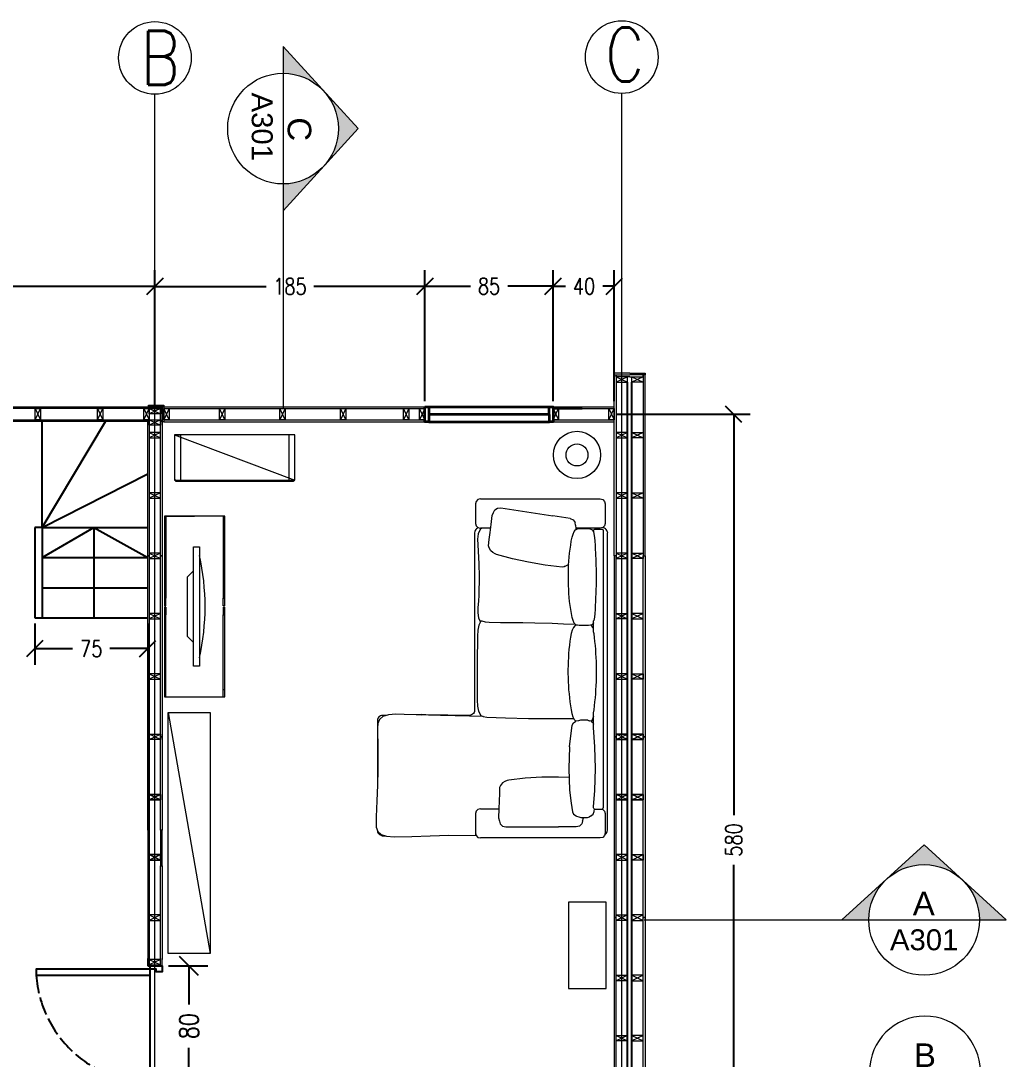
# Model space of a CAD drawing. Header units: millimetres. Extents: x 985 to 3302, y 1117 to 2352.
# Drawn here: x 1448 to 2103, y 1663 to 2352 of the extents above; entities that cross this region are included whole.
import ezdxf

# ---------------------------------------------------------------- set-up
doc = ezdxf.new("R2010")
doc.units = ezdxf.units.MM
doc.linetypes.add('ACAD_ISO02W100', pattern=[15, 12, -3])
for name, color, linetype, lineweight in [('A-ANNO-DIMS', 3, 'Continuous', 18), ('A-ANNO-SYMB', 3, 'Continuous', 18), ('A-DETL-MCUT', 4, 'Continuous', 25), ('A-DOOR-FULL', 4, 'Continuous', 25), ('A-ELEV-MBE1', 7, 'Continuous', 35), ('A-ELEV-MBE2', 4, 'Continuous', 25), ('A-FURN', 8, 'Continuous', 18), ('A-WALL-STUD', 3, 'Continuous', 18)]:
    doc.layers.add(name, color=color, linetype=linetype, lineweight=lineweight)
doc.styles.add('E-ROMANS', font='romans.shx', dxfattribs={"width": 0.8})
doc.styles.get("Standard").update_dxf_attribs({"font": 'Arial.ttf'})
doc.dimstyles.new('QUOTE', dxfattribs={"dimtxt": 0.18, "dimasz": 0.18, "dimexe": 0.18, "dimexo": 0.0625, "dimgap": 0.09, "dimtad": 0, "dimdec": 4, "dimzin": 0, "dimdsep": 46, "dimtxsty": 'E-ROMANS', "dimblk": 'OBLIQUE', "dimblk1": 'OBLIQUE', "dimblk2": 'OBLIQUE', "dimcen": 0.09, "dimadec": 0, "dimazin": 0, "dimtfac": 1, "dimtdec": 4, "dimtofl": 0, "dimtmove": 0, "dimatfit": 3, "dimldrblk": 'OBLIQUE', "dimfxl": 1, "dimtolj": 1, "dimtzin": 0, "dimarcsym": 0})

# ---------------------------------------------------------------- blocks, each defined once
blk = doc.blocks.new('Sezioni')
h = blk.add_hatch(color=256)
h.dxf.hatch_style = 1
h.paths.add_polyline_path([(52520.8, 47455.1), (52264, 47220.9), (52417.6, 47220.9, -0.210523)])
h.paths.add_polyline_path([(52735.1, 47651.7), (52520.8, 47455.1, -0.388338), (52949.4, 47455.1)])
h.paths.add_polyline_path([(52949.4, 47455.1, -0.210523), (53052.6, 47220.9), (53206.2, 47220.9)])
blk.add_lwpolyline([(52264, 47220.9), (53206.2, 47220.9), (52735.1, 47651.7)], close=True)
blk.add_circle((52735.1, 47220.9), 317.5)
blk = doc.blocks.new('_Oblique')
at = {"color": 0, "linetype": 'ByBlock', "lineweight": -2}
blk.add_line((-0.5, -0.5), (0.5, 0.5), dxfattribs=at)
blk = doc.blocks.new('*D142')
at = {"layer": 'A-ANNO-DIMS', "color": 0, "lineweight": -2, "transparency": 16777216}
for p, q in [((1457.52, 1951.93), (1457.52, 1924.5)), ((1532.59, 1951.93), (1532.59, 1924.5)), ((1457.52, 1935.3), (1482.66, 1935.3)), ((1532.59, 1935.3), (1507.45, 1935.3))]:
    blk.add_line(p, q, dxfattribs=at)
at = {"layer": 'A-ANNO-DIMS', "color": 0, "lineweight": -2, "transparency": 16777216, "xscale": 10.8, "yscale": 10.8, "zscale": 10.8, "rotation": 180}
blk.add_blockref('_Oblique', (1457.52, 1935.3), dxfattribs=at)
at = {"layer": 'A-ANNO-DIMS', "color": 0, "lineweight": -2, "transparency": 16777216, "xscale": 10.8, "yscale": 10.8, "zscale": 10.8}
blk.add_blockref('_Oblique', (1532.59, 1935.3), dxfattribs=at)
at = {"layer": 'A-ANNO-DIMS', "color": 0, "transparency": 16777216, "insert": (1495.05, 1935.3), "char_height": 10.8, "attachment_point": 5, "style": 'E-ROMANS'}
blk.add_mtext('\\A1;75', dxfattribs=at)
blk = doc.blocks.new('*D143')
at = {"layer": 'A-ANNO-DIMS', "color": 0, "lineweight": -2, "transparency": 16777216}
for p, q in [((1546.47, 1724.66), (1572.53, 1724.66)), ((1559.93, 1724.66), (1559.93, 1699.08)), ((1559.93, 1644.58), (1559.93, 1670.16)), ((1546.47, 1644.58), (1572.53, 1644.58))]:
    blk.add_line(p, q, dxfattribs=at)
at = {"layer": 'A-ANNO-DIMS', "color": 0, "lineweight": -2, "transparency": 16777216, "xscale": 12.6, "yscale": 12.6, "zscale": 12.6}
for p, rotation in [((1559.93, 1724.66), 90), ((1559.93, 1644.58), 270)]:
    blk.add_blockref('_Oblique', p, dxfattribs=dict(at, rotation=rotation))
at = {"layer": 'A-ANNO-DIMS', "color": 0, "transparency": 16777216, "insert": (1559.93, 1684.62), "char_height": 12.6, "attachment_point": 5, "rotation": 90, "style": 'E-ROMANS'}
blk.add_mtext('\\A1;80', dxfattribs=at)
blk = doc.blocks.new('*D145')
at = {"layer": 'A-ANNO-DIMS', "color": 0, "lineweight": -2, "transparency": 16777216}
for p, q in [((1227.35, 2118.99), (1227.35, 2186.6)), ((1537.34, 2096.66), (1537.34, 2186.6)), ((1227.35, 2175.8), (1365.84, 2175.8)), ((1537.34, 2175.8), (1398.85, 2175.8))]:
    blk.add_line(p, q, dxfattribs=at)
at = {"layer": 'A-ANNO-DIMS', "color": 0, "lineweight": -2, "transparency": 16777216, "xscale": 10.8, "yscale": 10.8, "zscale": 10.8, "rotation": 180}
blk.add_blockref('_Oblique', (1227.35, 2175.8), dxfattribs=at)
at = {"layer": 'A-ANNO-DIMS', "color": 0, "lineweight": -2, "transparency": 16777216, "xscale": 10.8, "yscale": 10.8, "zscale": 10.8}
blk.add_blockref('_Oblique', (1537.34, 2175.8), dxfattribs=at)
at = {"layer": 'A-ANNO-DIMS', "color": 0, "transparency": 16777216, "insert": (1382.35, 2175.8), "char_height": 10.8, "attachment_point": 5, "style": 'E-ROMANS'}
blk.add_mtext('\\A1;310', dxfattribs=at)
blk = doc.blocks.new('*D147')
at = {"layer": 'A-ANNO-DIMS', "color": 0, "lineweight": -2, "transparency": 16777216}
for p, q in [((1537.34, 2096.66), (1537.34, 2186.6)), ((1716.67, 2099.57), (1716.67, 2186.6)), ((1537.34, 2175.8), (1611.12, 2175.8)), ((1716.67, 2175.8), (1642.9, 2175.8))]:
    blk.add_line(p, q, dxfattribs=at)
at = {"layer": 'A-ANNO-DIMS', "color": 0, "lineweight": -2, "transparency": 16777216, "xscale": 10.8, "yscale": 10.8, "zscale": 10.8, "rotation": 180}
blk.add_blockref('_Oblique', (1537.34, 2175.8), dxfattribs=at)
at = {"layer": 'A-ANNO-DIMS', "color": 0, "lineweight": -2, "transparency": 16777216, "xscale": 10.8, "yscale": 10.8, "zscale": 10.8}
blk.add_blockref('_Oblique', (1716.67, 2175.8), dxfattribs=at)
at = {"layer": 'A-ANNO-DIMS', "color": 0, "transparency": 16777216, "insert": (1627.01, 2175.8), "char_height": 10.8, "attachment_point": 5, "style": 'E-ROMANS'}
blk.add_mtext('\\A1;185', dxfattribs=at)
blk = doc.blocks.new('*D148')
at = {"layer": 'A-ANNO-DIMS', "color": 0, "lineweight": -2, "transparency": 16777216}
for p, q in [((1716.67, 2099.57), (1716.67, 2186.69)), ((1801.75, 2099.57), (1801.75, 2186.69)), ((1716.67, 2175.89), (1746.82, 2175.89)), ((1801.75, 2175.89), (1771.6, 2175.89))]:
    blk.add_line(p, q, dxfattribs=at)
at = {"layer": 'A-ANNO-DIMS', "color": 0, "lineweight": -2, "transparency": 16777216, "xscale": 10.8, "yscale": 10.8, "zscale": 10.8, "rotation": 180}
blk.add_blockref('_Oblique', (1716.67, 2175.89), dxfattribs=at)
at = {"layer": 'A-ANNO-DIMS', "color": 0, "lineweight": -2, "transparency": 16777216, "xscale": 10.8, "yscale": 10.8, "zscale": 10.8}
blk.add_blockref('_Oblique', (1801.75, 2175.89), dxfattribs=at)
at = {"layer": 'A-ANNO-DIMS', "color": 0, "transparency": 16777216, "insert": (1759.21, 2175.89), "char_height": 10.8, "attachment_point": 5, "style": 'E-ROMANS'}
blk.add_mtext('\\A1;85', dxfattribs=at)
blk = doc.blocks.new('*D149')
at = {"layer": 'A-ANNO-DIMS', "color": 0, "lineweight": -2, "transparency": 16777216}
for p, q in [((1801.75, 2099.57), (1801.75, 2186.69)), ((1842.39, 2099.57), (1842.39, 2186.69)), ((1801.75, 2175.89), (1809.91, 2175.89)), ((1842.39, 2175.89), (1834.7, 2175.89))]:
    blk.add_line(p, q, dxfattribs=at)
at = {"layer": 'A-ANNO-DIMS', "color": 0, "lineweight": -2, "transparency": 16777216, "xscale": 10.8, "yscale": 10.8, "zscale": 10.8, "rotation": 180}
blk.add_blockref('_Oblique', (1801.75, 2175.89), dxfattribs=at)
at = {"layer": 'A-ANNO-DIMS', "color": 0, "lineweight": -2, "transparency": 16777216, "xscale": 10.8, "yscale": 10.8, "zscale": 10.8}
blk.add_blockref('_Oblique', (1842.39, 2175.89), dxfattribs=at)
at = {"layer": 'A-ANNO-DIMS', "color": 0, "transparency": 16777216, "insert": (1822.31, 2175.89), "char_height": 10.8, "attachment_point": 5, "style": 'E-ROMANS'}
blk.add_mtext('\\A1;40', dxfattribs=at)
blk = doc.blocks.new('*D170')
at = {"layer": 'A-ANNO-DIMS', "color": 0, "lineweight": -2, "transparency": 16777216}
for p, q in [((1844.34, 2090.96), (1932.52, 2090.96)), ((1921.72, 2090.96), (1921.72, 1824.78)), ((1921.72, 1525.58), (1921.72, 1791.76)), ((1843.3, 1525.58), (1932.52, 1525.58))]:
    blk.add_line(p, q, dxfattribs=at)
at = {"layer": 'A-ANNO-DIMS', "color": 0, "lineweight": -2, "transparency": 16777216, "xscale": 10.8, "yscale": 10.8, "zscale": 10.8}
for p, rotation in [((1921.72, 2090.96), 90), ((1921.72, 1525.58), 270)]:
    blk.add_blockref('_Oblique', p, dxfattribs=dict(at, rotation=rotation))
at = {"layer": 'A-ANNO-DIMS', "color": 0, "transparency": 16777216, "insert": (1921.72, 1808.27), "char_height": 10.8, "attachment_point": 5, "rotation": 90, "style": 'E-ROMANS'}
blk.add_mtext('\\A1;580', dxfattribs=at)

msp = doc.modelspace()

# ---------------------------------------------------------------- linework, layer by layer
at = {"layer": 'A-ANNO-SYMB'}
for p, q in [((1537.34562, 1168.85534), (1537.34562, 2303.39584)), ((1847.34577, 1169.41367), (1847.34577, 2303.95416)), ((1622.41532, 2245.15753), (1622.41532, 2094.71614)), ((1862.21639, 1755.19931), (2012.65778, 1755.19931))]:
    msp.add_line(p, q, dxfattribs=at)
at = {"layer": 'A-ANNO-SYMB', "color": 7}
for p, q in [((1543.20128, 2095.81825), (1719.17131, 2095.81825)), ((1543.20128, 2094.7162), (1716.66894, 2094.71607)), ((1799.24838, 2095.81825), (1842.39099, 2095.81825)), ((1801.75084, 2094.71601), (1842.39098, 2094.71598)), ((1543.20128, 2087.20992), (1716.66924, 2087.20992)), ((1543.20128, 2085.80856), (1719.17171, 2085.80856)), ((1799.24878, 2085.80856), (1842.39098, 2085.80856)), ((1801.7512, 2087.20992), (1842.39098, 2087.20992)), ((1532.59018, 1924.85151), (1532.59018, 1724.65785)), ((1533.59325, 1814.74638), (1533.59178, 1728.96379)), ((1541.10051, 1814.74638), (1541.09935, 1791.02408)), ((1542.10032, 1814.74642), (1541.10051, 1814.74638)), ((1542.10001, 1791.02408), (1542.10032, 1814.74642)), ((1542.0998, 1724.65963), (1542.09959, 1729.66451))]:
    msp.add_line(p, q, dxfattribs=at)
for points in [[(1852.60249, 2118.1456), (1842.39039, 2118.14541), (1842.39041, 2117.04435), (1852.60251, 2117.04453)], [(1852.6031, 2115.839), (1843.59209, 2115.8393), (1843.59216, 2117.04027), (1852.6031, 2117.04027)], [(1852.60194, 2115.839), (1861.61295, 2115.83953), (1861.61284, 2117.0405), (1852.60191, 2117.04027)], [(1852.60249, 2118.1456), (1862.81459, 2118.14567), (1862.8146, 2117.04461), (1852.6025, 2117.04453)], [(1532.59056, 1814.74602), (1532.59018, 1876.80664), (1533.59136, 1876.80664), (1533.59163, 1814.74606)], [(1541.09935, 1814.74638), (1541.09935, 1876.80667), (1542.10032, 1876.80667), (1542.10032, 1814.74642)], [(1541.09904, 1728.96379), (1541.09904, 1791.02408), (1542.10001, 1791.02408), (1542.10001, 1728.96383)]]:
    msp.add_lwpolyline(points, dxfattribs=at)
for points in [[(1842.39091, 1996.92151), (1842.391, 2117.04027), (1843.59216, 2117.04027), (1843.59207, 1996.92151)], [(1862.81714, 1996.92177), (1862.81401, 2117.04053), (1861.61284, 2117.0405), (1861.61598, 1996.92174)], [(1543.20128, 2096.91931), (1543.20128, 2095.81825), (1533.1916, 2095.81825), (1533.1916, 2096.91931)], [(1542.10022, 2095.81825), (1542.10022, 2094.71718), (1437.19999, 2094.71718), (1437.19999, 2095.81825)], [(1542.09875, 2094.7162), (1542.09875, 1996.92277), (1541.09778, 1996.92277), (1541.09778, 2094.7162)], [(1543.20128, 2085.80856), (1542.10022, 2085.80856), (1542.10022, 2095.81825), (1543.20128, 2095.81825)], [(1437.19999, 2087.20992), (1533.59199, 2087.20992), (1533.59199, 2086.20895), (1437.19999, 2086.20895)], [(1533.59199, 2086.20895), (1533.59199, 1996.92286), (1532.59102, 1996.92286), (1532.59102, 2086.20895)], [(1533.59199, 1996.92286), (1533.59115, 1876.80664), (1532.59018, 1876.80664), (1532.59102, 1996.92286)], [(1542.09938, 1996.9228), (1542.09938, 1876.8066), (1541.09841, 1876.8066), (1541.09841, 1996.9228)], [(1843.59181, 1876.80667), (1843.59207, 1996.92286), (1842.39091, 1996.92286), (1842.39065, 1876.80667)], [(1861.6193, 1876.8069), (1861.61598, 1996.92309), (1862.81714, 1996.92312), (1862.82046, 1876.80693)], [(1843.59181, 1756.69047), (1843.59207, 1876.80667), (1842.39091, 1876.80667), (1842.39065, 1756.69047)], [(1861.62234, 1756.6907), (1861.61903, 1876.8069), (1862.82019, 1876.80693), (1862.82351, 1756.69073)], [(1843.59187, 1636.57428), (1843.59181, 1756.69047), (1842.39065, 1756.69047), (1842.39071, 1636.57428)], [(1861.62533, 1636.57451), (1861.62234, 1756.6907), (1862.82351, 1756.69073), (1862.82649, 1636.57454)]]:
    msp.add_lwpolyline(points, close=True, dxfattribs=at)
at = {"layer": 'A-ANNO-SYMB'}
for centre in [(1537.34562, 2327.51006), (1847.34577, 2328.06839)]:
    msp.add_circle(centre, 24.11422, dxfattribs=at)
at = {"layer": 'A-DETL-MCUT'}
for p, q in [((1851.09978, 1371.11787), (1851.0994, 2112.23556)), ((1854.12416, 1371.11791), (1854.10573, 2112.2356)), ((1801.75084, 2094.71601), (1821.03431, 2094.716)), ((1532.5941, 1729.66412), (1532.5941, 1724.65963)), ((1532.5941, 1724.65963), (1534.09205, 1724.65963)), ((1533.59178, 1725.36031), (1533.59178, 1724.65963))]:
    msp.add_line(p, q, dxfattribs=at)
at = {"layer": 'A-DOOR-FULL'}
msp.add_line((1534.09205, 1646.80655), (1534.09205, 1718.43138), dxfattribs=at)
for points in [[(1534.09205, 1722.43526), (1534.09205, 1724.65963), (1542.0998, 1724.65963), (1542.0998, 1720.65576), (1538.09593, 1720.65576), (1538.09593, 1722.43526), (1534.09205, 1722.43526)], [(1458.46334, 1718.43138), (1534.09205, 1718.43138), (1534.09205, 1722.43526), (1458.46334, 1722.43526), (1458.46334, 1718.43138)]]:
    msp.add_lwpolyline(points, dxfattribs=at)
at = {"layer": 'A-DOOR-FULL', "linetype": 'ACAD_ISO02W100'}
msp.add_arc((1535.83866, 1724.39141), 77.60452, 184.40465497, 268.7103601, dxfattribs=at)
at = {"layer": 'A-ELEV-MBE1', "color": 0}
for p, q in [((1719.17131, 2095.81825), (1799.24838, 2095.81825)), ((1719.17171, 2085.80856), (1799.24878, 2085.80856))]:
    msp.add_line(p, q, dxfattribs=at)
at = {"layer": 'A-ELEV-MBE1', "color": 0, "linetype": 'Continuous'}
msp.add_line((1719.17151, 2090.98556), (1799.24857, 2090.98549), dxfattribs=at)
at = {"layer": 'A-ELEV-MBE1', "color": 0}
for points in [[(1716.66889, 2095.81825), (1719.17131, 2095.81825), (1719.17171, 2085.80856), (1716.66929, 2085.80856)], [(1799.24838, 2095.81825), (1801.7508, 2095.81825), (1801.7512, 2085.80856), (1799.24878, 2085.80856)]]:
    msp.add_lwpolyline(points, close=True, dxfattribs=at)
at = {"layer": 'A-ELEV-MBE2'}
for p, q in [((1457.51825, 2015.74127), (1457.51825, 1955.68318)), ((1462.52309, 2015.74127), (1462.52309, 1955.68318)), ((1462.52309, 1995.72191), (1496.76936, 2015.74127)), ((1496.76936, 2015.75552), (1496.76936, 1955.80612)), ((1496.76936, 2015.74127), (1532.59087, 1995.72191)), ((1457.51825, 1955.68318), (1462.52309, 1955.68318))]:
    msp.add_line(p, q, dxfattribs=at)
for points in [[(1462.52309, 2015.74127), (1504.49913, 2086.20905)], [(1462.52309, 2015.74127), (1462.52309, 2086.20898)], [(1462.52309, 2015.74127), (1532.59087, 2051.29028)], [(1462.52309, 2015.74127), (1457.51825, 2015.74127)], [(1462.52309, 2015.74127), (1532.59087, 2015.74127)], [(1462.52309, 1995.72191), (1532.59087, 1995.72191)], [(1462.52309, 1975.70254), (1532.59087, 1975.70254)], [(1462.52309, 1955.68318), (1532.59087, 1955.68318)]]:
    msp.add_lwpolyline(points, dxfattribs=at)
at = {"layer": 'A-FURN'}
for p, q in [((1630.33834, 2077.17199), (1550.33834, 2077.17199)), ((1550.33834, 2077.17199), (1550.33834, 2047.17199)), ((1550.33834, 2077.17199), (1630.33834, 2047.17199)), ((1630.33834, 2047.17199), (1630.33834, 2077.17199)), ((1550.33834, 2047.17199), (1630.33834, 2047.17199)), ((1751.86095, 2034.23531), (1750.68653, 2033.06089)), ((1753.46524, 2034.66518), (1751.86095, 2034.23531)), ((1753.46524, 2034.66518), (1833.11349, 2034.66517)), ((1833.11349, 2034.66517), (1834.71778, 2034.2353)), ((1834.71778, 2034.2353), (1835.89221, 2033.06088)), ((1750.25667, 2031.45662), (1750.25666, 2018.4411)), ((1750.68653, 2033.06089), (1750.25667, 2031.45662)), ((1762.24069, 2025.71576), (1763.02921, 2027.45807)), ((1763.02921, 2027.45807), (1764.79376, 2028.67542)), ((1764.79376, 2028.67542), (1766.9916, 2028.88208)), ((1766.9916, 2028.88208), (1778.52338, 2027.05348)), ((1835.89221, 2033.06088), (1836.32208, 2031.45659)), ((1836.32208, 2031.45659), (1836.32206, 2018.44108)), ((1583.69467, 2023.27876), (1543.69467, 2023.27876)), ((1543.69467, 2023.27876), (1543.69467, 1963.77876)), ((1543.69467, 2023.27876), (1543.69467, 1963.77876)), ((1543.69467, 2023.27876), (1563.69467, 2023.27876)), ((1543.69467, 2023.27876), (1544.69467, 2023.27876)), ((1544.69467, 2023.27876), (1544.69467, 2018.27876)), ((1582.69467, 2023.27876), (1582.69467, 2018.27876)), ((1583.69467, 1963.77876), (1583.69467, 2023.27876)), ((1760.6164, 2017.67691), (1761.33059, 2023.62402)), ((1761.33059, 2023.62402), (1762.24069, 2025.71576)), ((1778.52338, 2027.05348), (1790.05853, 2025.24749)), ((1790.05853, 2025.24749), (1801.59704, 2023.46411)), ((1813.13891, 2021.70336), (1801.59704, 2023.46411)), ((1813.13891, 2021.70336), (1815.16902, 2020.84128)), ((1815.16902, 2020.84128), (1816.47794, 2019.15185)), ((1544.69467, 2018.27876), (1543.69467, 2018.27876)), ((1544.69467, 2018.27876), (1544.69467, 1968.77876)), ((1582.69467, 2018.27876), (1583.69467, 2018.27876)), ((1582.69467, 2018.27876), (1582.69467, 1968.77876)), ((1750.25666, 2018.4411), (1750.68653, 2016.83681)), ((1750.68653, 2016.83681), (1751.86095, 2015.66239)), ((1750.68653, 2016.8368), (1750.68653, 2016.83681)), ((1751.86095, 2015.66239), (1753.46524, 2015.23252)), ((1751.86095, 2015.66238), (1751.86095, 2015.66239)), ((1760.30995, 2015.23252), (1753.46524, 2015.23252)), ((1753.46524, 2015.23251), (1753.46524, 2015.23252)), ((1759.94947, 2012.35723), (1760.6164, 2017.67691)), ((1816.68791, 2017.28441), (1816.47794, 2019.15185)), ((1816.67983, 2014.08502), (1816.68268, 2014.10354)), ((1816.68664, 2014.06006), (1816.67983, 2014.08502)), ((1816.68791, 2017.28441), (1816.9101, 2015.04828)), ((1816.9101, 2015.04828), (1816.73656, 2014.13102)), ((1833.11349, 2015.23251), (1816.89362, 2015.23251)), ((1828.77769, 2014.2049), (1828.66611, 2013.78853)), ((1828.66611, 2012.78054), (1828.66611, 2013.78853)), ((1828.77769, 2014.2049), (1829.0825, 2014.50971)), ((1829.0825, 2014.50971), (1829.49887, 2014.62128)), ((1829.49887, 2014.62128), (1834.21749, 2014.62128)), ((1834.71778, 2015.66237), (1833.11349, 2015.23251)), ((1833.11349, 2015.23251), (1833.11349, 2015.2325)), ((1834.21749, 2014.62128), (1834.63388, 2014.50971)), ((1834.63388, 2014.50971), (1834.93869, 2014.2049)), ((1835.89221, 2016.83679), (1834.71778, 2015.66237)), ((1834.93869, 2014.2049), (1835.05025, 2013.78853)), ((1835.05025, 2013.78853), (1835.05025, 1829.59804)), ((1836.32206, 2018.44108), (1835.89221, 2016.83679)), ((1837.4464, 2013.69438), (1837.05649, 2014.30743)), ((1837.70276, 2012.9774), (1837.4464, 2013.69438)), ((1758.75734, 2003.60024), (1759.32978, 2007.66503)), ((1759.32978, 2007.66503), (1759.94947, 2012.35723)), ((1837.70373, 2012.97467), (1837.79369, 2012.19102)), ((1837.79374, 1814.73233), (1837.79377, 2012.1903)), ((1759.2051, 2002.21201), (1758.75734, 2003.60024)), ((1760.34093, 2000.28654), (1759.2051, 2002.21201)), ((1761.68641, 1999.24243), (1760.34093, 2000.28654)), ((1763.17693, 1998.26889), (1761.68641, 1999.24243)), ((1764.25986, 1997.82159), (1763.17693, 1998.26889)), ((1774.7615, 1994.99405), (1764.25986, 1997.82159)), ((1785.5223, 1992.66468), (1774.7615, 1994.99405)), ((1796.54227, 1990.83345), (1785.5223, 1992.66468)), ((1807.82143, 1989.50037), (1796.54227, 1990.83345)), ((1809.01656, 1989.56061), (1807.82143, 1989.50037)), ((1809.86191, 1989.9661), (1809.01656, 1989.56061)), ((1809.86191, 1989.9661), (1811.87433, 1991.1469)), ((1811.87433, 1991.1469), (1812.14636, 1991.65623)), ((1544.69467, 1968.77876), (1543.69467, 1968.77876)), ((1544.69467, 1963.77876), (1544.69467, 1968.77876)), ((1582.69467, 1963.77876), (1582.69467, 1968.77876)), ((1582.69467, 1968.77876), (1583.69467, 1968.77876)), ((1543.69467, 1963.77876), (1544.69467, 1963.77876)), ((1543.69467, 1962.77876), (1543.69467, 1903.27876)), ((1544.69467, 1962.77876), (1543.69467, 1962.77876)), ((1544.69467, 1962.77876), (1544.69467, 1957.77876)), ((1583.69467, 1963.77876), (1582.69467, 1963.77876)), ((1582.69467, 1962.77876), (1582.69467, 1957.77876)), ((1582.69467, 1962.77876), (1583.69467, 1962.77876)), ((1583.69467, 1903.27876), (1583.69467, 1962.77876)), ((1544.69467, 1957.77876), (1543.69467, 1957.77876)), ((1544.69467, 1908.27876), (1544.69467, 1957.77876)), ((1582.69467, 1908.27876), (1582.69467, 1957.77876)), ((1582.69467, 1957.77876), (1583.69467, 1957.77876)), ((1828.66611, 1946.43938), (1828.66611, 1953.69816)), ((1544.69467, 1908.27876), (1543.69467, 1908.27876)), ((1543.69467, 1903.27876), (1583.69467, 1903.27876)), ((1544.69467, 1903.27876), (1544.69467, 1908.27876)), ((1582.69467, 1903.27876), (1582.69467, 1908.27876)), ((1582.69467, 1908.27876), (1583.69467, 1908.27876)), ((1546.06061, 1732.91589), (1546.06061, 1892.91589)), ((1546.06061, 1892.91589), (1574.06061, 1892.91589)), ((1546.06061, 1892.91589), (1574.06061, 1732.91589)), ((1574.06061, 1892.91589), (1574.06061, 1732.91589)), ((1827.92741, 1888.30302), (1828.58537, 1889.97196)), ((1828.66611, 1890.29089), (1828.58599, 1889.97353)), ((1828.66611, 1883.01638), (1828.66611, 1892.62621)), ((1812.70556, 1870.11125), (1814.50346, 1884.46288)), ((1814.50346, 1884.46288), (1815.31354, 1886.05003)), ((1815.31354, 1886.05003), (1816.8773, 1887.18166)), ((1816.62817, 1887.30022), (1816.8773, 1887.18166)), ((1824.71016, 1887.84604), (1825.80792, 1887.47443)), ((1825.80792, 1887.47443), (1825.90682, 1887.45062)), ((1826.94391, 1887.17344), (1828.28128, 1886.05003)), ((1827.92673, 1888.30216), (1827.9091, 1888.27963)), ((1828.28128, 1886.05003), (1828.66611, 1885.1699)), ((1812.70556, 1870.11125), (1812.09661, 1855.76463)), ((1812.09661, 1855.76463), (1812.67661, 1841.42301)), ((1772.45447, 1848.05925), (1771.31565, 1847.7838)), ((1783.266, 1849.23836), (1772.45447, 1848.05925)), ((1794.25701, 1849.88539), (1783.266, 1849.23836)), ((1805.42751, 1850.00033), (1794.25701, 1849.88539)), ((1812.34, 1849.74629), (1805.42751, 1850.00033)), ((1766.12884, 1843.19544), (1766.06944, 1839.09098)), ((1766.78474, 1844.49831), (1766.12884, 1843.19544)), ((1768.20313, 1846.22623), (1766.78474, 1844.49831)), ((1769.69315, 1847.05102), (1768.20313, 1846.22623)), ((1771.31565, 1847.7838), (1769.69315, 1847.05102)), ((1812.67661, 1841.42301), (1813.74173, 1832.79069)), ((1765.96025, 1834.35928), (1765.80127, 1829.00032)), ((1766.06944, 1839.09098), (1765.96025, 1834.35928)), ((1750.68653, 1827.42027), (1750.25667, 1825.81599)), ((1751.86095, 1828.59469), (1750.68653, 1827.42027)), ((1753.46524, 1829.02456), (1751.86095, 1828.59469)), ((1753.46524, 1829.02456), (1765.80127, 1829.02456)), ((1765.80127, 1829.00032), (1765.59249, 1823.01413)), ((1828.66611, 1829.59804), (1828.66611, 1830.38149)), ((1828.77769, 1829.18166), (1828.66611, 1829.59804)), ((1828.77769, 1829.18166), (1829.0825, 1828.87685)), ((1829.02744, 1827.0864), (1829.22234, 1828.83938)), ((1829.0825, 1828.87685), (1829.49887, 1828.76528)), ((1829.49887, 1828.76528), (1834.21749, 1828.76528)), ((1834.08113, 1828.76528), (1834.71778, 1828.59469)), ((1834.21749, 1828.76528), (1834.63388, 1828.87685)), ((1834.63388, 1828.87685), (1834.93869, 1829.18166)), ((1834.71778, 1828.59469), (1835.89221, 1827.42027)), ((1834.93869, 1829.18166), (1835.05025, 1829.59804)), ((1835.89221, 1827.42027), (1836.32208, 1825.81597)), ((1750.25667, 1825.81599), (1750.25666, 1812.80048)), ((1765.59249, 1823.01413), (1766.17013, 1820.80732)), ((1766.12476, 1820.93032), (1766.15958, 1820.80732)), ((1766.17013, 1820.80732), (1766.68136, 1818.96449)), ((1816.98509, 1824.28213), (1817.33977, 1824.09482)), ((1817.33977, 1824.09482), (1818.7402, 1823.59322)), ((1818.7402, 1823.59322), (1820.05914, 1823.15848)), ((1820.05914, 1823.15848), (1824.56312, 1823.15848)), ((1821.26628, 1820.76623), (1820.77167, 1818.95329)), ((1821.26628, 1820.76623), (1821.82968, 1822.94159)), ((1821.82968, 1822.94159), (1821.8226, 1823.15848)), ((1824.56312, 1823.15848), (1825.84076, 1823.59322)), ((1826.66565, 1824.09482), (1825.84076, 1823.59322)), ((1826.66565, 1824.09482), (1828.33259, 1825.50152)), ((1828.33259, 1825.50152), (1829.02744, 1827.0864)), ((1836.32208, 1825.81597), (1836.32206, 1812.80046)), ((1766.68136, 1818.96449), (1768.23773, 1817.49029)), ((1768.23773, 1817.49029), (1770.37766, 1816.94812)), ((1770.37766, 1816.94812), (1782.05348, 1816.98178)), ((1782.05348, 1816.98178), (1793.72914, 1816.99258)), ((1793.72914, 1816.99258), (1805.40464, 1816.9805)), ((1817.08001, 1816.94555), (1805.40464, 1816.9805)), ((1819.21853, 1817.48522), (1817.08001, 1816.94555)), ((1819.21853, 1817.48522), (1820.77167, 1818.95329)), ((1837.44637, 1813.22825), (1837.70271, 1813.94522)), ((1837.70369, 1813.94796), (1837.79366, 1814.73163)), ((1750.25666, 1812.80048), (1750.68653, 1811.1962)), ((1750.39892, 1811.93008), (1750.37562, 1812.35652)), ((1750.48967, 1811.93087), (1750.39892, 1811.93008)), ((1750.43685, 1811.72278), (1750.39892, 1811.93008)), ((1750.54517, 1811.72374), (1750.43685, 1811.72278)), ((1750.46937, 1811.72278), (1750.43685, 1811.72278)), ((1750.46937, 1811.72278), (1750.48981, 1811.72278)), ((1750.49816, 1811.72278), (1750.48981, 1811.72278)), ((1750.68653, 1811.1962), (1751.86095, 1810.02178)), ((1750.68653, 1811.19619), (1750.68653, 1811.1962)), ((1751.86095, 1810.02178), (1753.46524, 1809.59191)), ((1751.86095, 1810.02176), (1751.86095, 1810.02178)), ((1833.11349, 1809.5919), (1753.46524, 1809.59191)), ((1753.46524, 1809.5919), (1753.46524, 1809.59191)), ((1834.71778, 1810.02175), (1833.11349, 1809.5919)), ((1833.11349, 1809.5919), (1833.11349, 1809.59188)), ((1835.89221, 1811.19617), (1834.71778, 1810.02175)), ((1836.32206, 1812.80046), (1835.89221, 1811.19617)), ((1837.05645, 1812.61521), (1837.44308, 1813.22307)), ((1811.96947, 1766.97434), (1811.96947, 1709.56976)), ((1836.96947, 1766.97434), (1811.96947, 1766.97434)), ((1836.96947, 1709.56976), (1836.96947, 1766.97434)), ((1574.06061, 1732.91589), (1546.06061, 1732.91589)), ((1811.96947, 1709.56976), (1836.96947, 1709.56976))]:
    msp.add_line(p, q, dxfattribs=at)
for points in [[(1550.33834, 2077.17199), (1554.33834, 2077.17199), (1554.33834, 2047.17199)], [(1630.33834, 2077.17199), (1626.33834, 2077.17199), (1626.33834, 2047.17199), (1630.33834, 2047.17199)], [(1630.33834, 2047.17199), (1629.33834, 2047.17199), (1629.33834, 2046.17199), (1551.33834, 2046.17199), (1551.33834, 2047.17199), (1550.33834, 2047.17199)], [(1752.34672, 2015.53223), (1751.52094, 2015.2739), (1750.88368, 2014.86853), (1750.35201, 2014.33687), (1749.95193, 2013.69702), (1749.68823, 2012.97745), (1749.5975, 2012.19104), (1749.59748, 1894.37162), (1749.50675, 1893.58523), (1749.24834, 1892.86307), (1748.84297, 1892.2258), (1748.3113, 1891.69413), (1747.67403, 1891.28875), (1746.95187, 1891.03036), (1746.16548, 1890.93962), (1702.85893, 1891.6861)], [(1754.38255, 2015.23252), (1753.22068, 2014.34062), (1752.0676, 2011.60306), (1751.65426, 2008.0988), (1751.76042, 2004.12555), (1752.0669, 1999.91936), (1752.30713, 1995.72981), (1752.4811, 1991.55692), (1752.63026, 1983.25581), (1752.60492, 1979.11208), (1752.51265, 1974.98458), (1752.3534, 1970.87325), (1752.13363, 1966.86905), (1751.86891, 1962.69924), (1751.75091, 1959.02725), (1752.14054, 1955.75944), (1753.31448, 1953.25059), (1753.54771, 1953.09482)], [(1817.17394, 1950.92208), (1815.76662, 1952.21782), (1814.99385, 1953.88997), (1814.35441, 1956.08343), (1813.8607, 1958.55309), (1813.43107, 1961.26358), (1813.06829, 1963.93733), (1812.74216, 1966.59957), (1812.4735, 1969.28508), (1812.25509, 1971.95163), (1812.10085, 1974.63314), (1811.97992, 1977.30729), (1811.88979, 1979.98152), (1811.86544, 1982.65685), (1811.8898, 1985.33338), (1811.96285, 1988.01002), (1812.08462, 1990.68675), (1812.25509, 1993.36357), (1812.47427, 1996.04049), (1812.74216, 1998.7175), (1813.05874, 2001.3946), (1813.44991, 2004.04468), (1813.83804, 2006.74909), (1814.35441, 2009.23618), (1814.99387, 2011.40765), (1815.76621, 2013.07491), (1816.68268, 2014.10354), (1818.03413, 2014.914), (1819.03817, 2015.08293), (1820.07423, 2015.06021), (1825.35226, 2015.08293), (1826.84588, 2014.6456), (1827.61411, 2014.22444), (1828.5743, 2013.13641), (1828.66611, 2012.78054)], [(1837.05649, 2014.30743), (1836.51995, 2014.86849), (1835.8856, 2015.29114), (1835.16051, 2015.53228), (1834.47939, 2015.59849)], [(1828.66611, 2012.78054), (1829.1312, 2009.1211), (1829.39841, 2006.62309), (1829.59137, 2003.95918), (1829.75991, 2001.29537), (1829.90465, 1998.63164), (1830.12492, 1993.30446), (1830.20131, 1990.64096), (1830.25425, 1987.9775), (1830.2891, 1985.3141), (1830.30072, 1982.65071), (1830.2891, 1979.98732), (1830.25425, 1977.32394), (1830.19617, 1974.66058), (1830.11485, 1971.99721), (1830.0103, 1969.33386), (1829.88251, 1966.67053), (1829.7458, 1964.00689), (1829.59156, 1961.34296), (1829.39861, 1958.67925), (1829.1314, 1956.18154), (1828.7548, 1954.01542), (1828.66611, 1953.69816)], [(1562.93258, 1939.43751), (1558.97258, 1943.39751), (1558.97258, 1982.99751), (1562.93258, 1986.95751)], [(1754.06824, 1953.76688), (1753.74916, 1953.4856), (1752.44139, 1950.94867), (1751.7681, 1947.53499), (1751.49239, 1943.50196), (1751.46874, 1939.16671), (1751.42733, 1930.55238), (1751.37996, 1917.77137), (1751.35027, 1905.15894), (1751.3443, 1900.99226), (1751.59405, 1897.13443), (1752.28609, 1893.68458), (1753.70717, 1891.00776), (1755.3234, 1890.26867), (1757.84965, 1889.89693), (1770.19553, 1889.28357), (1785.48487, 1888.8593), (1800.7983, 1888.8593), (1812.30129, 1888.99691), (1815.38313, 1888.90213)], [(1754.06824, 1953.76688), (1754.34891, 1953.72387), (1756.62428, 1953.00225), (1759.28212, 1952.8769), (1766.9052, 1952.76744), (1774.50468, 1952.72215), (1778.30705, 1952.72215), (1781.72669, 1952.63011), (1789.70494, 1952.45782), (1801.11072, 1952.12872), (1808.71815, 1951.8476), (1816.32282, 1951.51165)], [(1828.66611, 1952.45292), (1828.58381, 1952.20568), (1827.72895, 1951.22613), (1827.16818, 1950.88295)], [(1828.66611, 1948.47461), (1828.3795, 1949.19697), (1827.55611, 1950.33888), (1827.16818, 1950.88295), (1826.65891, 1950.81188), (1825.35226, 1950.6973), (1818.98672, 1950.70587), (1818.00345, 1950.86042), (1817.17394, 1950.92208), (1816.25402, 1950.41555), (1815.20678, 1949.32068), (1814.38589, 1947.57943), (1813.75406, 1945.39561), (1813.27298, 1942.87649), (1812.90397, 1940.19019), (1812.58119, 1937.5047), (1812.30459, 1934.82001), (1812.07421, 1932.13612), (1811.89001, 1929.45303), (1811.75173, 1926.7615), (1811.66026, 1924.08925), (1811.61468, 1921.40857), (1811.61468, 1918.72869), (1811.66214, 1916.04961), (1811.75536, 1913.36764), (1811.89452, 1910.6921), (1812.07984, 1908.01716), (1812.31147, 1905.34127), (1812.58931, 1902.66621), (1812.91336, 1899.99192), (1813.2836, 1897.31844), (1813.70005, 1894.64577), (1814.22046, 1892.14087), (1814.87376, 1889.97053), (1815.66954, 1888.30138), (1816.62817, 1887.30022)], [(1828.66611, 1892.62621), (1828.95416, 1894.67458), (1829.56083, 1900.02896), (1829.8183, 1902.7035), (1830.03904, 1905.37646), (1830.22303, 1908.04784), (1830.37031, 1910.71765), (1830.48084, 1913.38586), (1830.55465, 1916.05251), (1830.59173, 1918.71756), (1830.59207, 1921.38104), (1830.55569, 1924.04293), (1830.48261, 1926.70323), (1830.34404, 1929.36191), (1830.22626, 1932.0191), (1830.04301, 1934.67464), (1829.82305, 1937.3286), (1829.56638, 1939.98098), (1829.27777, 1942.63215), (1828.91928, 1945.11759), (1828.66611, 1946.43938)], [(1755.3234, 1890.26867), (1746.19177, 1890.48232), (1726.91053, 1890.85667), (1702.84051, 1891.583), (1697.21908, 1891.72874), (1692.34499, 1891.33747), (1688.62346, 1890.2723), (1686.4374, 1888.29143), (1685.39641, 1885.61515), (1685.10944, 1882.471), (1685.33232, 1868.88266), (1685.34881, 1862.02953), (1685.30202, 1855.13706), (1685.11313, 1844.72464), (1684.78183, 1834.22374), (1684.30811, 1823.63438), (1684.308, 1816.76601), (1685.37425, 1813.83353), (1687.4767, 1811.82085), (1691.18171, 1810.69107), (1696.11853, 1810.28291), (1707.95135, 1810.60441), (1720.19989, 1811.05753), (1732.60708, 1811.41076), (1750.68653, 1811.19619)], [(1690.91182, 1890.92727), (1688.47394, 1890.93963)], [(1714.7849, 1891.22257), (1714.26474, 1891.52395), (1713.7929, 1891.2525)], [(1685.04194, 1887.50763), (1685.05428, 1842.55328)], [(1824.71016, 1887.84604), (1824.5388, 1887.88934), (1820.08306, 1887.88935), (1819.97066, 1887.86819), (1818.52039, 1887.43904), (1816.8773, 1887.18166)], [(1826.94391, 1887.17344), (1825.90682, 1887.45062)], [(1827.92741, 1888.30302), (1827.16557, 1887.30038), (1826.94391, 1887.17344)], [(1828.66611, 1830.38149), (1829.51394, 1841.19372), (1829.91138, 1855.6845), (1829.45453, 1870.15613), (1828.66611, 1883.01638)], [(1813.74173, 1832.79069), (1814.59818, 1827.03504), (1815.40627, 1825.44249), (1816.98509, 1824.28213)], [(1688.05941, 1811.29349), (1688.05941, 1810.94763), (1690.33096, 1810.94763)], [(1837.05645, 1812.61521), (1836.51624, 1812.05872), (1836.04484, 1811.76582)]]:
    msp.add_lwpolyline(points, dxfattribs=at)
msp.add_lwpolyline([(1562.93258, 1923.59751), (1562.93258, 2002.79751), (1566.89258, 2002.79751), (1566.89258, 1923.59751)], close=True, dxfattribs=at)
for radius in [15.69405, 7.27035]:
    msp.add_circle((1817.63968, 2063.91264), radius, dxfattribs=at)
for centre, radius, start, end in [((1416.11469, 1963.19751), 154.55455, 347.30773542, 12.69226458), ((1688.45197, 1887.51722), 3.41004, 89.63076115, 180.1611735), ((1688.5317, 1814.71918), 3.45809, 183.51594192, 279.84105567)]:
    msp.add_arc(centre, radius, start, end, dxfattribs=at)
at = {"layer": 'A-WALL-STUD'}
for p, q in [((1851.0994, 2115.83905), (1843.59213, 2112.23556)), ((1843.59213, 2115.83905), (1851.0994, 2112.23556)), ((1854.10564, 2115.83908), (1861.613, 2112.23579)), ((1861.6129, 2115.83927), (1854.10573, 2112.2356)), ((1457.71905, 2087.20894), (1461.32254, 2094.7162)), ((1457.71905, 2094.7162), (1461.32254, 2087.20894)), ((1499.25731, 2087.20992), (1502.86079, 2094.71718)), ((1499.25731, 2094.71718), (1502.86079, 2087.20992)), ((1529.9885, 2087.20992), (1533.59199, 2094.71718)), ((1529.9885, 2094.71718), (1533.59199, 2087.20992)), ((1533.59052, 2094.7162), (1541.09778, 2091.11272)), ((1541.09778, 2094.7162), (1533.59052, 2091.11272)), ((1546.80477, 2094.71718), (1543.20128, 2087.20992)), ((1546.80477, 2087.20992), (1543.20128, 2094.71718)), ((1583.84107, 2094.71764), (1580.23758, 2087.21038)), ((1583.84107, 2087.21038), (1580.23758, 2094.71764)), ((1623.8798, 2094.71764), (1620.27631, 2087.21038)), ((1623.8798, 2087.21038), (1620.27631, 2094.71764)), ((1664.15658, 2094.71718), (1660.55309, 2087.20992)), ((1664.15658, 2087.20992), (1660.55309, 2094.71718)), ((1705.99707, 2094.79799), (1702.39358, 2087.29073)), ((1705.99707, 2087.29073), (1702.39358, 2094.79799)), ((1716.66924, 2094.71718), (1713.06575, 2087.20992)), ((1716.66924, 2087.20992), (1713.06575, 2094.71718)), ((1801.7512, 2087.20946), (1805.35468, 2094.71673)), ((1801.7512, 2094.71673), (1805.35468, 2087.20946)), ((1838.78749, 2087.20992), (1842.39098, 2094.71718)), ((1838.78749, 2094.71718), (1842.39098, 2087.20992)), ((1533.59199, 2087.20992), (1541.09925, 2083.60643)), ((1541.09925, 2087.20992), (1533.59199, 2083.60643)), ((1541.09778, 2078.80207), (1533.59052, 2075.19858)), ((1533.59052, 2078.80207), (1541.09778, 2075.19858)), ((1851.09958, 2078.80161), (1843.59231, 2075.19812)), ((1843.59231, 2078.80161), (1851.09958, 2075.19812)), ((1854.1064, 2078.80165), (1861.61376, 2075.19835)), ((1861.61366, 2078.80184), (1854.10649, 2075.19816)), ((1541.09925, 2038.76334), (1533.59199, 2035.15985)), ((1533.59199, 2038.76334), (1541.09925, 2035.15985)), ((1851.09925, 2038.76471), (1843.59199, 2035.16122)), ((1843.59199, 2038.76471), (1851.09925, 2035.16122)), ((1851.09958, 2038.76288), (1843.59231, 2035.15939)), ((1843.59231, 2038.76288), (1851.09958, 2035.15939)), ((1854.10742, 2038.76291), (1861.61477, 2035.15962)), ((1861.61468, 2038.76311), (1854.10751, 2035.15943)), ((1854.10775, 2038.76475), (1861.6151, 2035.16145)), ((1861.61501, 2038.76494), (1854.10784, 2035.16126)), ((1541.09778, 1998.72451), (1533.59052, 1995.12102)), ((1533.59052, 1998.72451), (1541.09778, 1995.12102)), ((1851.09925, 1998.72598), (1843.59199, 1995.12249)), ((1843.59199, 1998.72598), (1851.09925, 1995.12249)), ((1854.10876, 1998.72602), (1861.61612, 1995.12272)), ((1861.61602, 1998.72621), (1854.10885, 1995.12253)), ((1541.09925, 1958.68587), (1533.59199, 1955.08239)), ((1533.59199, 1958.68587), (1541.09925, 1955.08239)), ((1843.59207, 1958.68587), (1851.09934, 1955.08239)), ((1851.09934, 1958.68587), (1843.59207, 1955.08239)), ((1854.10969, 1958.68591), (1861.61704, 1955.08262)), ((1861.61695, 1958.6861), (1854.10978, 1955.08243)), ((1541.09904, 1918.64714), (1533.59178, 1915.04366)), ((1533.59178, 1918.64714), (1541.09904, 1915.04366)), ((1851.09925, 1918.64851), (1843.59199, 1915.04503)), ((1843.59199, 1918.64851), (1851.09925, 1915.04503)), ((1854.11079, 1918.64855), (1861.61815, 1915.04526)), ((1861.61806, 1918.64874), (1854.11089, 1915.04507)), ((1541.09862, 1875.00489), (1533.59136, 1878.60838)), ((1533.59136, 1875.00489), (1541.09862, 1878.60838)), ((1851.09925, 1875.00616), (1843.59199, 1878.60964)), ((1843.59199, 1875.00616), (1851.09925, 1878.60964)), ((1843.59207, 1875.00478), (1851.09934, 1878.60827)), ((1851.09934, 1875.00478), (1843.59207, 1878.60827)), ((1861.61908, 1875.00501), (1854.11172, 1878.60831)), ((1861.61916, 1875.00639), (1854.11181, 1878.60968)), ((1854.11181, 1875.00482), (1861.61898, 1878.6085)), ((1854.1119, 1875.0062), (1861.61907, 1878.60987)), ((1541.09883, 1834.96616), (1533.59157, 1838.56965)), ((1533.59157, 1834.96616), (1541.09883, 1838.56965)), ((1541.09883, 1838.56965), (1533.59157, 1834.96616)), ((1533.59157, 1838.56965), (1541.09883, 1834.96616)), ((1851.09925, 1834.96743), (1843.59199, 1838.57091)), ((1843.59199, 1834.96743), (1851.09925, 1838.57091)), ((1843.59207, 1834.96605), (1851.09934, 1838.56954)), ((1851.09934, 1834.96605), (1843.59207, 1838.56954)), ((1861.62009, 1834.96628), (1854.11274, 1838.56958)), ((1861.62018, 1834.96765), (1854.11283, 1838.57095)), ((1854.11283, 1834.96609), (1861.62, 1838.56977)), ((1854.11292, 1834.96746), (1861.62009, 1838.57114)), ((1541.09862, 1798.53091), (1533.59136, 1794.92743)), ((1533.59136, 1798.53091), (1541.09862, 1794.92743)), ((1541.09883, 1794.92733), (1533.59157, 1798.53081)), ((1533.59157, 1794.92733), (1541.09883, 1798.53081)), ((1843.59207, 1794.91602), (1851.09934, 1798.5195)), ((1851.09934, 1794.91602), (1843.59207, 1798.5195)), ((1861.62111, 1794.91625), (1854.11375, 1798.51954)), ((1854.11385, 1794.91605), (1861.62102, 1798.51973)), ((1541.09862, 1758.49208), (1533.59136, 1754.8886)), ((1533.59136, 1758.49208), (1541.09862, 1754.8886)), ((1843.59207, 1758.49222), (1851.09934, 1754.88873)), ((1851.09934, 1758.49222), (1843.59207, 1754.88873)), ((1854.11477, 1758.49225), (1861.62212, 1754.88896)), ((1861.62203, 1758.49244), (1854.11486, 1754.88877)), ((1541.09904, 1728.96379), (1533.59178, 1725.36031)), ((1533.59178, 1728.96379), (1541.09904, 1725.36031)), ((1843.59207, 1718.45348), (1851.09933, 1714.85)), ((1851.09933, 1718.45348), (1843.59207, 1714.85)), ((1854.11579, 1718.45352), (1861.62315, 1714.85023)), ((1861.62305, 1718.45371), (1854.11588, 1714.85004)), ((1843.59207, 1678.41475), (1851.09933, 1674.81127)), ((1851.09933, 1678.41475), (1843.59207, 1674.81127)), ((1854.11681, 1678.41479), (1861.62416, 1674.81149)), ((1861.62407, 1678.41498), (1854.1169, 1674.8113))]:
    msp.add_line(p, q, dxfattribs=at)
for points in [[(1851.0994, 2115.83905), (1843.59213, 2115.83905), (1843.59213, 2112.23556), (1851.0994, 2112.23556)], [(1854.10564, 2115.83908), (1861.6129, 2115.83927), (1861.613, 2112.23579), (1854.10573, 2112.2356)], [(1457.71905, 2087.20894), (1457.71905, 2094.7162), (1461.32254, 2094.7162), (1461.32254, 2087.20894)], [(1499.25731, 2087.20992), (1499.25731, 2094.71718), (1502.86079, 2094.71718), (1502.86079, 2087.20992)], [(1529.9885, 2087.20992), (1529.9885, 2094.71718), (1533.59199, 2094.71718), (1533.59199, 2087.20992)], [(1533.59052, 2094.7162), (1541.09778, 2094.7162), (1541.09778, 2091.11272), (1533.59052, 2091.11272)], [(1546.80477, 2094.71718), (1546.80477, 2087.20992), (1543.20128, 2087.20992), (1543.20128, 2094.71718)], [(1583.84107, 2094.71764), (1583.84107, 2087.21038), (1580.23758, 2087.21038), (1580.23758, 2094.71764)], [(1623.8798, 2094.71764), (1623.8798, 2087.21038), (1620.27631, 2087.21038), (1620.27631, 2094.71764)], [(1664.15658, 2094.71718), (1664.15658, 2087.20992), (1660.55309, 2087.20992), (1660.55309, 2094.71718)], [(1705.99707, 2094.79799), (1705.99707, 2087.29073), (1702.39358, 2087.29073), (1702.39358, 2094.79799)], [(1716.66924, 2094.71718), (1716.66924, 2087.20992), (1713.06575, 2087.20992), (1713.06575, 2094.71718)], [(1801.7512, 2087.20946), (1801.7512, 2094.71673), (1805.35468, 2094.71673), (1805.35468, 2087.20946)], [(1838.78749, 2087.20992), (1838.78749, 2094.71718), (1842.39098, 2094.71718), (1842.39098, 2087.20992)], [(1533.59199, 2087.20992), (1541.09925, 2087.20992), (1541.09925, 2083.60643), (1533.59199, 2083.60643)], [(1541.09778, 2078.80207), (1533.59052, 2078.80207), (1533.59052, 2075.19858), (1541.09778, 2075.19858)], [(1851.09958, 2078.80161), (1843.59231, 2078.80161), (1843.59231, 2075.19812), (1851.09958, 2075.19812)], [(1854.1064, 2078.80165), (1861.61366, 2078.80184), (1861.61376, 2075.19835), (1854.10649, 2075.19816)], [(1541.09925, 2038.76334), (1533.59199, 2038.76334), (1533.59199, 2035.15985), (1541.09925, 2035.15985)], [(1851.09925, 2038.76471), (1843.59199, 2038.76471), (1843.59199, 2035.16122), (1851.09925, 2035.16122)], [(1851.09958, 2038.76288), (1843.59231, 2038.76288), (1843.59231, 2035.15939), (1851.09958, 2035.15939)], [(1854.10742, 2038.76291), (1861.61468, 2038.76311), (1861.61477, 2035.15962), (1854.10751, 2035.15943)], [(1854.10775, 2038.76475), (1861.61501, 2038.76494), (1861.6151, 2035.16145), (1854.10784, 2035.16126)], [(1541.09778, 1998.72451), (1533.59052, 1998.72451), (1533.59052, 1995.12102), (1541.09778, 1995.12102)], [(1851.09925, 1998.72598), (1843.59199, 1998.72598), (1843.59199, 1995.12249), (1851.09925, 1995.12249)], [(1854.10876, 1998.72602), (1861.61602, 1998.72621), (1861.61612, 1995.12272), (1854.10885, 1995.12253)], [(1541.09925, 1958.68587), (1533.59199, 1958.68587), (1533.59199, 1955.08239), (1541.09925, 1955.08239)], [(1843.59207, 1958.68587), (1851.09934, 1958.68587), (1851.09934, 1955.08239), (1843.59207, 1955.08239)], [(1861.61695, 1958.6861), (1854.10969, 1958.68591), (1854.10978, 1955.08243), (1861.61704, 1955.08262)], [(1541.09904, 1918.64714), (1533.59178, 1918.64714), (1533.59178, 1915.04366), (1541.09904, 1915.04366)], [(1851.09925, 1918.64851), (1843.59199, 1918.64851), (1843.59199, 1915.04503), (1851.09925, 1915.04503)], [(1854.11079, 1918.64855), (1861.61806, 1918.64874), (1861.61815, 1915.04526), (1854.11089, 1915.04507)], [(1541.09862, 1875.00489), (1533.59136, 1875.00489), (1533.59136, 1878.60838), (1541.09862, 1878.60838)], [(1851.09925, 1875.00616), (1843.59199, 1875.00616), (1843.59199, 1878.60964), (1851.09925, 1878.60964)], [(1843.59207, 1875.00478), (1851.09934, 1875.00478), (1851.09934, 1878.60827), (1843.59207, 1878.60827)], [(1861.61908, 1875.00501), (1854.11181, 1875.00482), (1854.11172, 1878.60831), (1861.61898, 1878.6085)], [(1854.1119, 1875.0062), (1861.61916, 1875.00639), (1861.61907, 1878.60987), (1854.11181, 1878.60968)], [(1541.09883, 1834.96616), (1533.59157, 1834.96616), (1533.59157, 1838.56965), (1541.09883, 1838.56965)], [(1541.09883, 1838.56965), (1533.59157, 1838.56965), (1533.59157, 1834.96616), (1541.09883, 1834.96616)], [(1851.09925, 1834.96743), (1843.59199, 1834.96743), (1843.59199, 1838.57091), (1851.09925, 1838.57091)], [(1843.59207, 1834.96605), (1851.09934, 1834.96605), (1851.09934, 1838.56954), (1843.59207, 1838.56954)], [(1861.62009, 1834.96628), (1854.11283, 1834.96609), (1854.11274, 1838.56958), (1861.62, 1838.56977)], [(1854.11292, 1834.96746), (1861.62018, 1834.96765), (1861.62009, 1838.57114), (1854.11283, 1838.57095)], [(1541.09862, 1798.53091), (1533.59136, 1798.53091), (1533.59136, 1794.92743), (1541.09862, 1794.92743)], [(1541.09883, 1794.92733), (1533.59157, 1794.92733), (1533.59157, 1798.53081), (1541.09883, 1798.53081)], [(1843.59207, 1794.91602), (1851.09934, 1794.91602), (1851.09934, 1798.5195), (1843.59207, 1798.5195)], [(1861.62111, 1794.91625), (1854.11385, 1794.91605), (1854.11375, 1798.51954), (1861.62102, 1798.51973)], [(1541.09862, 1758.49208), (1533.59136, 1758.49208), (1533.59136, 1754.8886), (1541.09862, 1754.8886)], [(1843.59207, 1758.49222), (1851.09934, 1758.49222), (1851.09934, 1754.88873), (1843.59207, 1754.88873)], [(1861.62203, 1758.49244), (1854.11477, 1758.49225), (1854.11486, 1754.88877), (1861.62212, 1754.88896)], [(1541.09904, 1728.96379), (1533.59178, 1728.96379), (1533.59178, 1725.36031), (1541.09904, 1725.36031)], [(1843.59207, 1718.45348), (1851.09933, 1718.45348), (1851.09933, 1714.85), (1843.59207, 1714.85)], [(1861.62305, 1718.45371), (1854.11579, 1718.45352), (1854.11588, 1714.85004), (1861.62315, 1714.85023)], [(1843.59207, 1678.41475), (1851.09933, 1678.41475), (1851.09933, 1674.81127), (1843.59207, 1674.81127)], [(1861.62407, 1678.41498), (1854.11681, 1678.41479), (1854.1169, 1674.8113), (1861.62416, 1674.81149)]]:
    msp.add_lwpolyline(points, close=True, dxfattribs=at)

# ---------------------------------------------------------------- block references
at = {"layer": 'A-ANNO-SYMB', "yscale": 0.1157241476674715, "zscale": 0.1157241476674715}
for p, xscale, rotation in [((-3842.1779, 8383.30091), 0.1157241476674715, 270), ((-4038.3898, 7136.61429), -0.1157241476674716, 179.8362413498016)]:
    msp.add_blockref('Sezioni', p, dxfattribs=dict(at, xscale=xscale, rotation=rotation))
at = {"layer": 'A-ANNO-SYMB', "xscale": 0.1157241476674715, "yscale": 0.1157241476674715, "zscale": 0.1157241476674715}
msp.add_blockref('Sezioni', (-4054.64209, -3709.3939), dxfattribs=at)

# ---------------------------------------------------------------- texts
at = {"layer": 'A-ANNO-SYMB'}
for s, height, rotation, p in [('A301', 13.906074, 270, (1601.65022, 2304.48429)), ('C', 15.67946, 270, (1625.47875, 2288.08107)), ('B', 15.67946, 359.83624135, (2041.33549, 1657.5607))]:
    msp.add_text(s, height=height, rotation=rotation, dxfattribs=at).set_placement(p)
for s, height, p in [('A', 15.67946, (2040.57774, 1758.26274)), ('A301', 13.906074, (2025.47434, 1735.05763))]:
    msp.add_text(s, height=height, dxfattribs=at).set_placement(p)
at = {"layer": 'A-ANNO-SYMB', "char_height": 35.90383, "attachment_point": 1, "style": 'E-ROMANS'}
for s, insert in [('B', (1528.02668, 2345.48151)), ('C', (1836.38512, 2347.65437))]:
    msp.add_mtext_dynamic_manual_height_columns(s, width=37.201034, gutter_width=2.5, heights=[0], dxfattribs=dict(at, insert=insert))

# ---------------------------------------------------------------- dimensions: what is measured, and where the dimension line sits
at = {"layer": 'A-ANNO-DIMS'}
for base, p1, p2, text, picture, middle in [((1537.34415, 2175.80251), (1227.34629, 2115.23869), (1537.34415, 2092.91446), '310', '*D145', (1382.34522, 2175.80251)), ((1716.66889, 2175.80251), (1537.34415, 2092.91446), (1716.66889, 2095.81825), '185', '*D147', (1627.00652, 2175.80251)), ((1801.7508, 2175.89251), (1716.66889, 2095.81825), (1801.7508, 2095.81825), '85', '*D148', (1759.20985, 2175.89251)), ((1532.59073, 1935.29652), (1457.51825, 1955.68318), (1532.59073, 1955.68318), '75', '*D142', (1495.05449, 1935.29652))]:
    dim = msp.add_linear_dim(base=base, p1=p1, p2=p2, text=text, dimstyle='QUOTE', override={"dimscale": 60}, dxfattribs=at)
    dim.commit()
    dim.dimension.update_dxf_attribs({"geometry": picture, "text_midpoint": middle})
dim = msp.add_linear_dim(base=(1842.39099, 2175.89251), p1=(1801.7508, 2095.81825), p2=(1842.39099, 2095.81825), text='40', dimstyle='QUOTE', override={"dimscale": 60}, dxfattribs=at)
dim.commit()
dim.dimension.update_dxf_attribs({"geometry": '*D149', "text_midpoint": (1822.30608, 2175.89251), "dimtype": 160})
dim = msp.add_linear_dim(base=(1921.72039, 2090.96355), p1=(1839.55353, 1525.57579), p2=(1840.58924, 2090.96355), angle=90, text='580', dimstyle='QUOTE', override={"dimscale": 60}, dxfattribs=at)
dim.commit()
dim.dimension.update_dxf_attribs({"geometry": '*D170', "text_midpoint": (1921.72039, 1808.26967)})
dim = msp.add_linear_dim(base=(1559.9327, 1644.58217), p1=(1542.0998, 1724.65963), p2=(1542.0998, 1644.58217), angle=90, text='80', dimstyle='QUOTE', override={"dimscale": 70}, dxfattribs=at)
dim.commit()
dim.dimension.update_dxf_attribs({"geometry": '*D143', "text_midpoint": (1559.9327, 1684.6209), "dimtype": 160})

doc.saveas('drawing.dxf')
